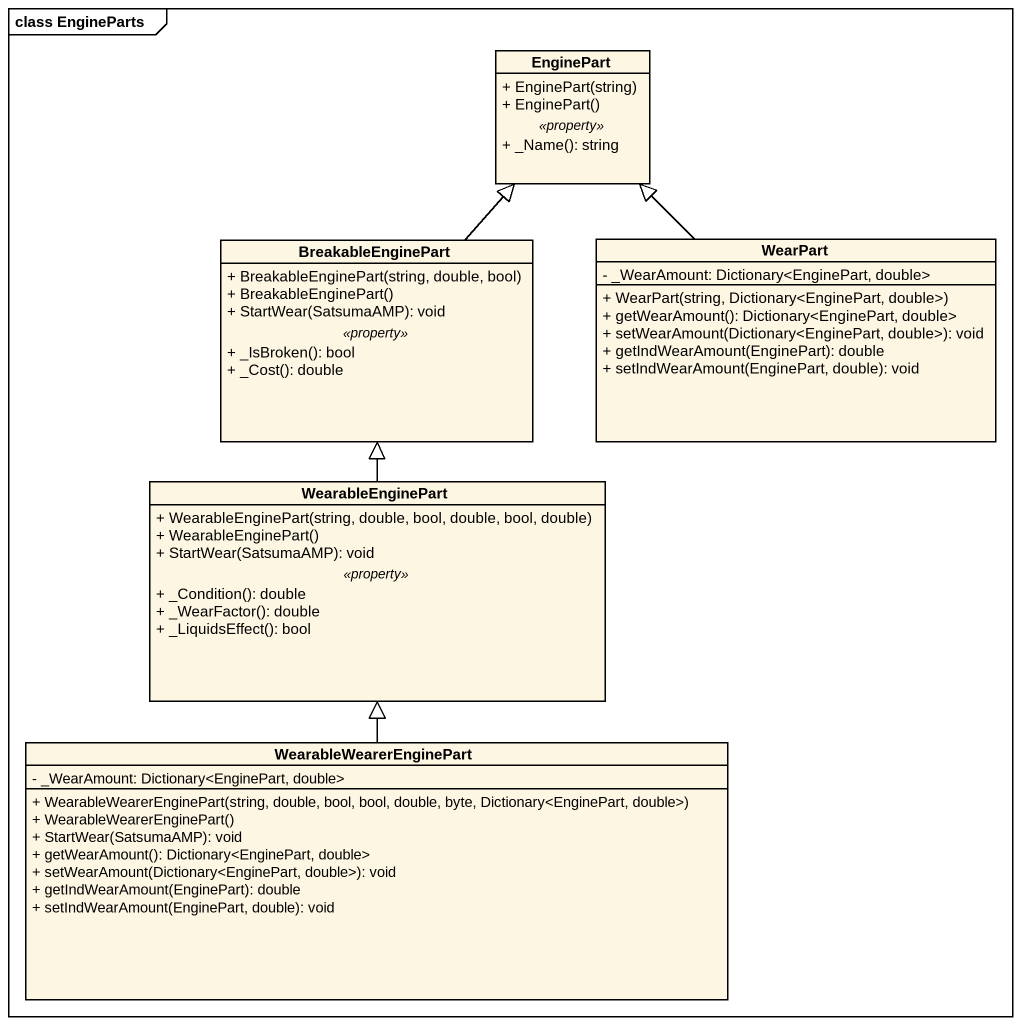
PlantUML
@startuml
mainframe class EngineParts
hide circle
hide empty members
skinparam classAttributeIconSize 0
class EnginePart {
  + EnginePart(string)
  + EnginePart()
  .. <<property>> ..
  + _Name(): string
}
class BreakableEnginePart {
  + BreakableEnginePart(string, double, bool)
  + BreakableEnginePart()
  + StartWear(SatsumaAMP): void
  .. <<property>> ..
  + _IsBroken(): bool
  + _Cost(): double
}
class WearPart {
  - _WearAmount: Dictionary<EnginePart, double>
  + WearPart(string, Dictionary<EnginePart, double>)
  + getWearAmount(): Dictionary<EnginePart, double>
  + setWearAmount(Dictionary<EnginePart, double>): void
  + getIndWearAmount(EnginePart): double
  + setIndWearAmount(EnginePart, double): void
}
class WearableEnginePart {
  + WearableEnginePart(string, double, bool, double, bool, double)
  + WearableEnginePart()
  + StartWear(SatsumaAMP): void
  .. <<property>> ..
  + _Condition(): double
  + _WearFactor(): double
  + _LiquidsEffect(): bool
}
class WearableWearerEnginePart {
  - _WearAmount: Dictionary<EnginePart, double>
  + WearableWearerEnginePart(string, double, bool, bool, double, byte, Dictionary<EnginePart, double>)
  + WearableWearerEnginePart()
  + StartWear(SatsumaAMP): void
  + getWearAmount(): Dictionary<EnginePart, double>
  + setWearAmount(Dictionary<EnginePart, double>): void
  + getIndWearAmount(EnginePart): double
  + setIndWearAmount(EnginePart, double): void
}
BreakableEnginePart -up-|> EnginePart
WearPart -up-|> EnginePart
WearableEnginePart -up-|> BreakableEnginePart
WearableWearerEnginePart -up-|> WearableEnginePart
@enduml
